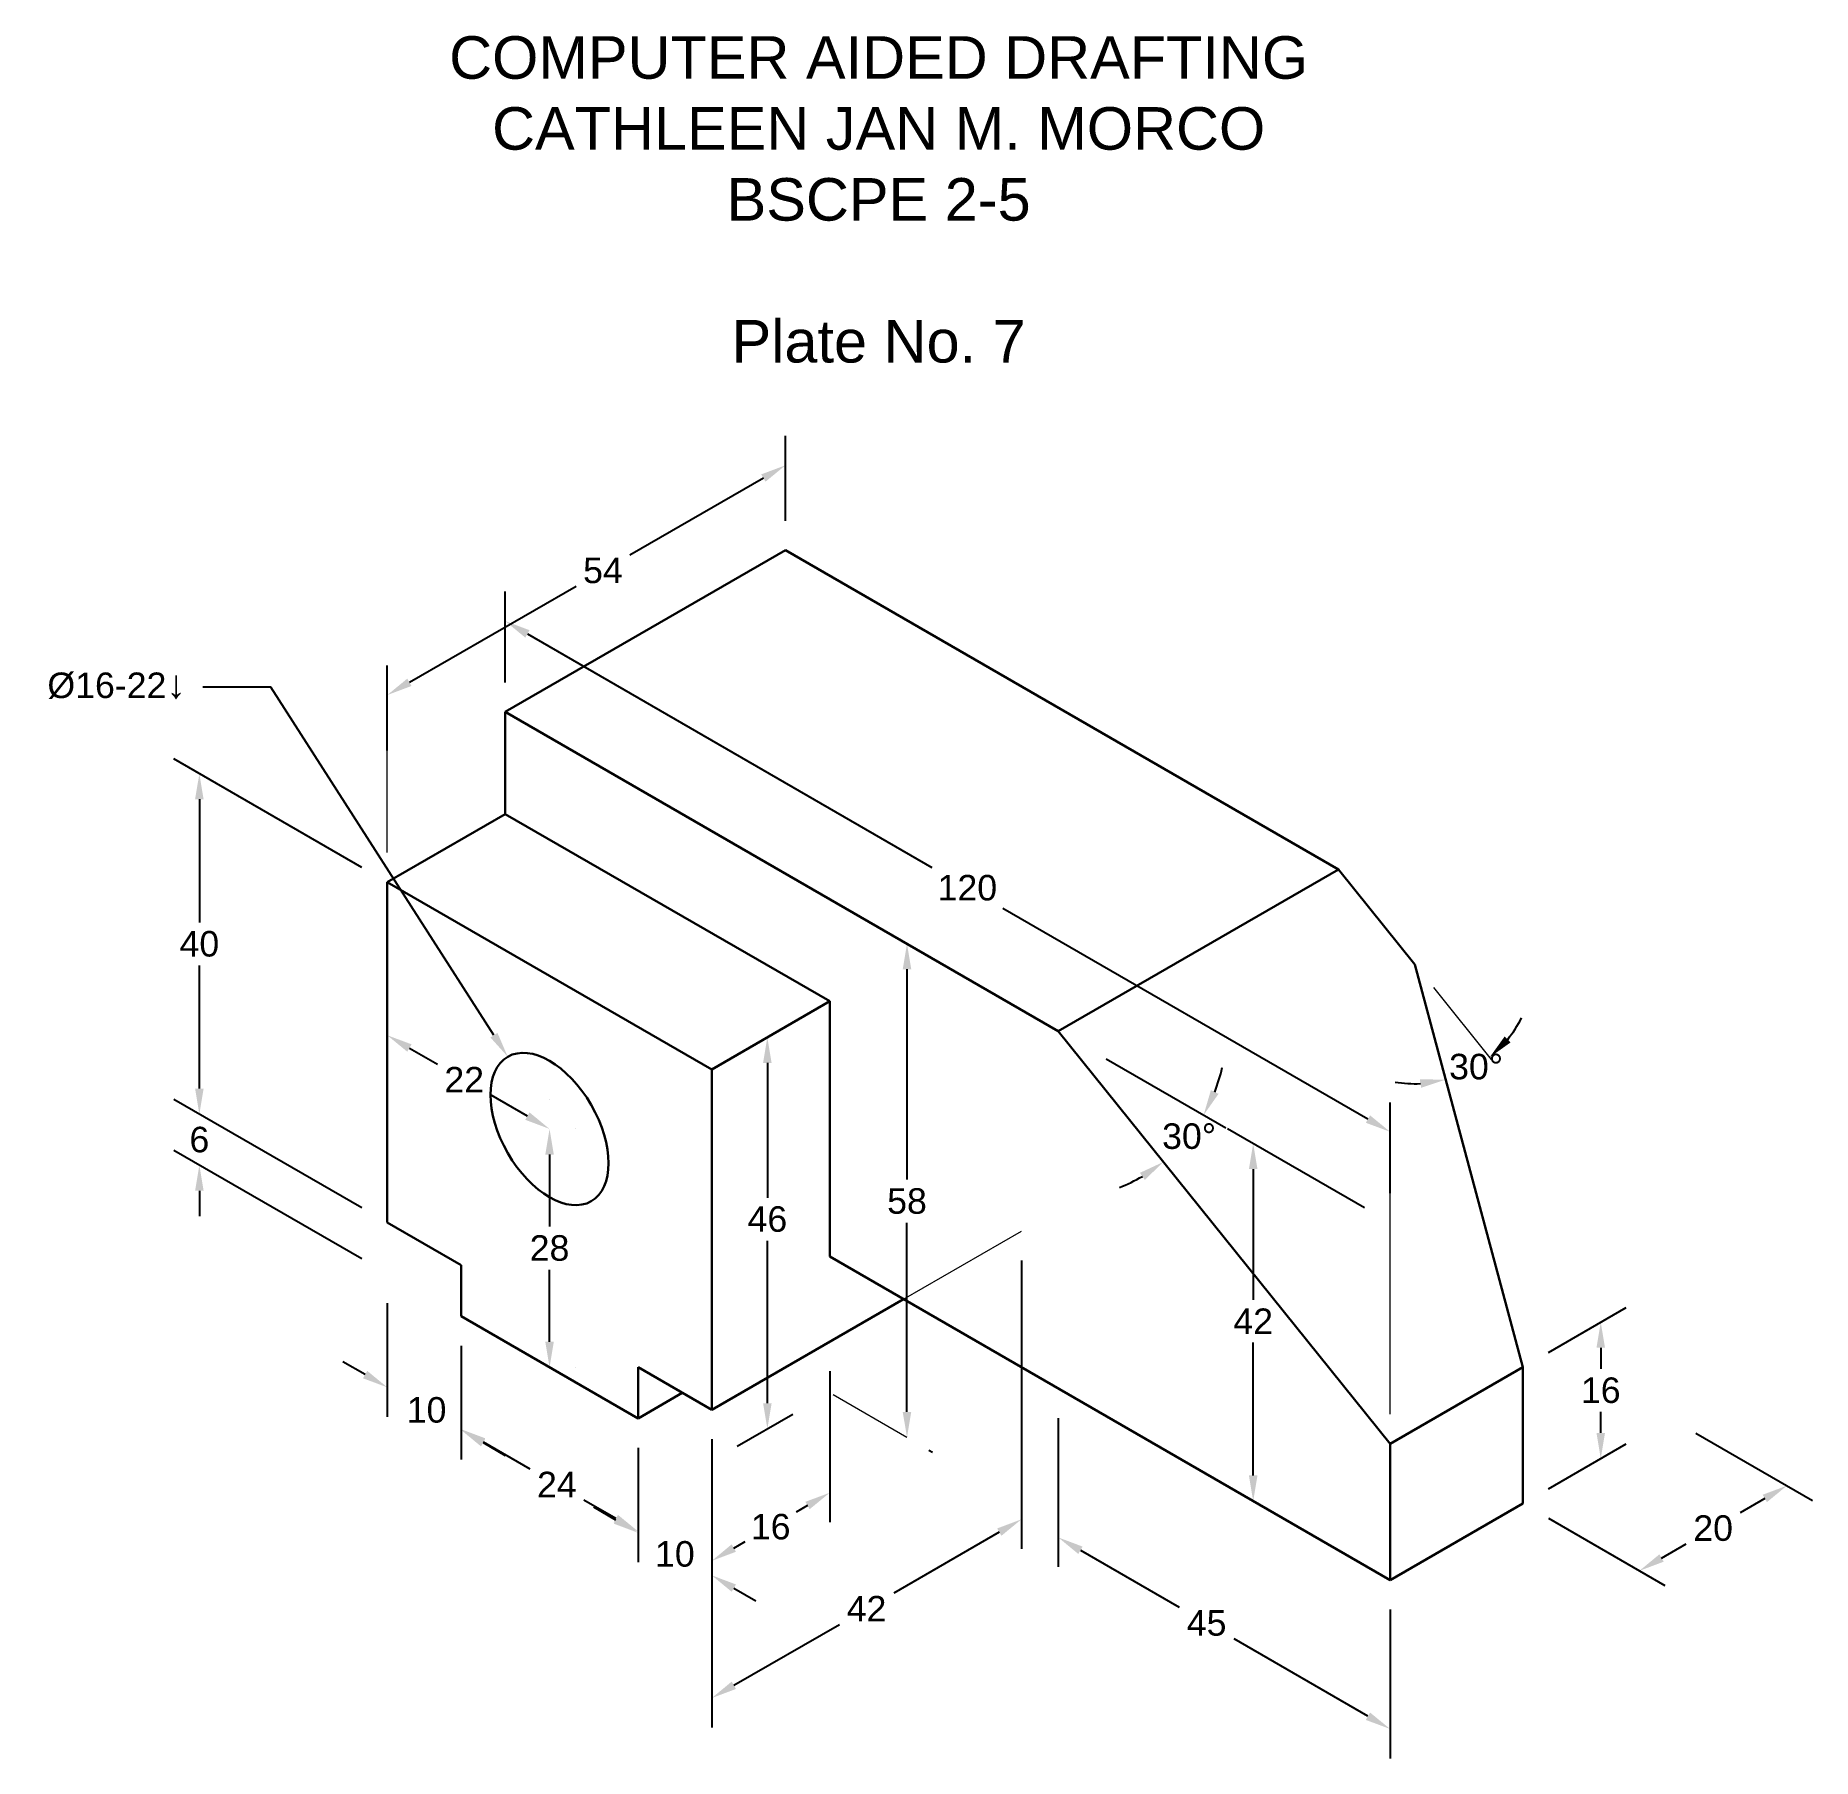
# Model space of a CAD drawing. Header units: millimetres. Extents: x -159 to 50, y -21 to 181.
import ezdxf
from ezdxf import colors
from ezdxf.entities.mleader import LeaderData, LeaderLine
from ezdxf.math import Vec2, Vec3

# ---------------------------------------------------------------- set-up
doc = ezdxf.new("R2010")
doc.units = ezdxf.units.MM
doc.header["$LTSCALE"] = 177.8
doc.header["$PDMODE"] = 35
doc.layers.add('dimension', color=3, linetype='Continuous', lineweight=13)
doc.layers.add('object', color=7, linetype='Continuous', lineweight=30)
doc.styles.get("Standard").update_dxf_attribs({"font": 'arial.ttf'})
doc.dimstyles.new('Copy of ISO-25', dxfattribs={"dimtxt": 3, "dimasz": 3, "dimexe": 3, "dimexo": 3, "dimgap": 1, "dimtad": 0, "dimtih": 1, "dimtoh": 1, "dimdec": 0, "dimzin": 1, "dimdsep": 46, "dimtxsty": 'Standard', "dimcen": 0, "dimadec": 0, "dimazin": 0, "dimtfac": 1, "dimtdec": 0, "dimtofl": 0, "dimtmove": 0, "dimatfit": 3, "dimfxl": 25.4, "dimarcsym": 0})

# ---------------------------------------------------------------- blocks, each defined once
blk = doc.blocks.new('*D2')
at = {"layer": 'Defpoints', "color": 0, "transparency": 16777216}
for p in [(32.91, 19), (46.6, 11.09), (15.59, 9)]:
    blk.add_point(p, dxfattribs=at)
at = {"layer": 'dimension', "color": 0, "lineweight": -2, "transparency": 16777216}
for p, q in [((35.91, 17.27), (49.6, 9.36)), ((44.01, 9.59), (41.11, 7.92)), ((18.59, 7.27), (32.28, -0.64)), ((31.88, 2.59), (34.77, 4.26))]:
    blk.add_line(p, q, dxfattribs=at)
at = {"layer": 'dimension', "color": 0, "transparency": 16777216}
for points in [[(43.76, 10.03), (44.26, 9.16), (46.6, 11.09)], [(31.63, 3.03), (32.13, 2.16), (29.28, 1.09)]]:
    blk.add_solid(points, dxfattribs=at)
at = {"layer": 'dimension', "color": 0, "transparency": 16777216, "insert": (37.94, 6.09), "char_height": 3, "attachment_point": 5}
blk.add_mtext('20', dxfattribs=at)
blk = doc.blocks.new('*D4')
at = {"layer": 'Defpoints', "color": 0, "transparency": 16777216}
for p in [(-71.01, 121), (-117.78, 103.98), (-117.78, 94)]:
    blk.add_point(p, dxfattribs=at)
at = {"layer": 'dimension', "color": 0, "lineweight": -2, "transparency": 16777216}
for p, q in [((-71.01, 124.46), (-71.01, 134.45)), ((-73.61, 129.48), (-89.3, 120.42)), ((-115.18, 105.48), (-95.59, 116.79)), ((-117.78, 97.46), (-117.78, 107.45))]:
    blk.add_line(p, q, dxfattribs=at)
at = {"layer": 'dimension', "color": 0, "transparency": 16777216}
for points in [[(-73.86, 129.91), (-73.36, 129.05), (-71.01, 130.98)], [(-115.43, 105.91), (-114.93, 105.05), (-117.78, 103.98)]]:
    blk.add_solid(points, dxfattribs=at)
at = {"layer": 'dimension', "color": 0, "transparency": 16777216, "insert": (-92.45, 118.61), "char_height": 3, "attachment_point": 5}
blk.add_mtext('54', dxfattribs=at)
blk = doc.blocks.new('*D5')
at = {"layer": 'Defpoints', "color": 0, "transparency": 16777216}
for p in [(-43.3, 41), (-79.67, 20), (-79.67, -13.86)]:
    blk.add_point(p, dxfattribs=at)
at = {"layer": 'dimension', "color": 0, "lineweight": -2, "transparency": 16777216}
for p, q in [((-43.3, 37.54), (-43.3, 3.68)), ((-79.67, 16.54), (-79.67, -17.32)), ((-45.9, 5.64), (-58.29, -1.52)), ((-77.08, -12.36), (-64.68, -5.2))]:
    blk.add_line(p, q, dxfattribs=at)
at = {"layer": 'dimension', "color": 0, "transparency": 16777216}
for points in [[(-46.15, 6.07), (-45.65, 5.21), (-43.3, 7.14)], [(-77.33, -11.93), (-76.83, -12.79), (-79.67, -13.86)]]:
    blk.add_solid(points, dxfattribs=at)
at = {"layer": 'dimension', "color": 0, "transparency": 16777216, "insert": (-61.49, -3.36), "char_height": 3, "attachment_point": 5}
blk.add_mtext('42', dxfattribs=at)
blk = doc.blocks.new('*D6')
at = {"layer": 'Defpoints', "color": 0, "transparency": 16777216}
for p in [(-65.82, 28), (-79.67, 20), (-65.82, 10.26)]:
    blk.add_point(p, dxfattribs=at)
at = {"layer": 'dimension', "color": 0, "lineweight": -2, "transparency": 16777216}
for p, q in [((-65.82, 24.54), (-65.82, 6.8)), ((-79.67, 16.54), (-79.67, -1.2)), ((-68.42, 8.76), (-69.74, 8)), ((-77.08, 3.76), (-75.75, 4.53))]:
    blk.add_line(p, q, dxfattribs=at)
at = {"layer": 'dimension', "color": 0, "transparency": 16777216}
for points in [[(-68.67, 9.2), (-68.17, 8.33), (-65.82, 10.26)], [(-77.33, 4.2), (-76.83, 3.33), (-79.67, 2.26)]]:
    blk.add_solid(points, dxfattribs=at)
at = {"layer": 'dimension', "color": 0, "transparency": 16777216, "insert": (-72.75, 6.26), "char_height": 3, "attachment_point": 5}
blk.add_mtext('16', dxfattribs=at)
blk = doc.blocks.new('*D7')
at = {"layer": 'Defpoints', "color": 0, "transparency": 16777216}
for p in [(-117.78, 82), (-139.85, 54.74), (-117.78, 42)]:
    blk.add_point(p, dxfattribs=at)
at = {"layer": 'dimension', "color": 0, "lineweight": -2, "transparency": 16777216}
for p, q in [((-120.78, 83.73), (-142.85, 96.47)), ((-139.85, 91.74), (-139.85, 77.27)), ((-139.85, 57.74), (-139.85, 72.21)), ((-120.78, 43.73), (-142.85, 56.47))]:
    blk.add_line(p, q, dxfattribs=at)
at = {"layer": 'dimension', "color": 0, "transparency": 16777216}
for points in [[(-140.35, 91.74), (-139.35, 91.74), (-139.85, 94.74)], [(-140.35, 57.74), (-139.35, 57.74), (-139.85, 54.74)]]:
    blk.add_solid(points, dxfattribs=at)
at = {"layer": 'dimension', "color": 0, "transparency": 16777216, "insert": (-139.85, 74.74), "char_height": 3, "attachment_point": 5}
blk.add_mtext('40', dxfattribs=at)
blk = doc.blocks.new('*D8')
at = {"layer": 'Defpoints', "color": 0, "transparency": 16777216}
for p in [(-117.78, 64), (-98.73, 53.01), (-98.73, 53)]:
    blk.add_point(p, dxfattribs=at)
at = {"layer": 'dimension', "color": 0, "lineweight": -2, "transparency": 16777216}
for p, q in [((-117.78, 67.46), (-117.78, 67.48)), ((-115.18, 62.51), (-111.89, 60.62)), ((-101.32, 54.51), (-105.58, 56.97)), ((-98.73, 56.46), (-98.73, 56.48))]:
    blk.add_line(p, q, dxfattribs=at)
at = {"layer": 'dimension', "color": 0, "transparency": 16777216}
for points in [[(-114.93, 62.95), (-115.43, 62.08), (-117.78, 64.01)], [(-101.07, 54.95), (-101.57, 54.08), (-98.73, 53.01)]]:
    blk.add_solid(points, dxfattribs=at)
at = {"layer": 'dimension', "color": 0, "transparency": 16777216, "insert": (-108.74, 58.79), "char_height": 3, "attachment_point": 5}
blk.add_mtext('22', dxfattribs=at)
blk = doc.blocks.new('*D9')
at = {"layer": 'Defpoints', "color": 0, "transparency": 16777216}
for p in [(-109.12, 31), (-88.33, 19), (-88.33, 5.73)]:
    blk.add_point(p, dxfattribs=at)
at = {"layer": 'dimension', "color": 0, "lineweight": -2, "transparency": 16777216}
for p, q in [((-109.12, 27.54), (-109.12, 14.27)), ((-106.52, 16.23), (-101.03, 13.06)), ((-88.33, 15.54), (-88.33, 2.27)), ((-90.93, 7.23), (-94.69, 9.4))]:
    blk.add_line(p, q, dxfattribs=at)
at = {"layer": 'dimension', "color": 0, "transparency": 16777216}
for points in [[(-106.27, 16.66), (-106.77, 15.8), (-109.12, 17.73)], [(-90.68, 7.66), (-91.18, 6.8), (-88.33, 5.73)]]:
    blk.add_solid(points, dxfattribs=at)
at = {"layer": 'dimension', "color": 0, "transparency": 16777216, "insert": (-97.86, 11.23), "char_height": 3, "attachment_point": 5}
blk.add_mtext('24', dxfattribs=at)
blk = doc.blocks.new('*D10')
at = {"layer": 'Defpoints', "color": 0, "transparency": 16777216}
for p in [(-139.85, 48.74), (-117.78, 42), (-117.78, 36)]:
    blk.add_point(p, dxfattribs=at)
at = {"layer": 'dimension', "color": 0, "lineweight": -2, "transparency": 16777216}
for p, q in [((-139.85, 57.74), (-139.85, 60.74)), ((-120.78, 43.73), (-142.85, 56.47)), ((-120.78, 37.73), (-142.85, 50.47)), ((-139.85, 45.74), (-139.85, 42.74))]:
    blk.add_line(p, q, dxfattribs=at)
at = {"layer": 'dimension', "color": 0, "transparency": 16777216}
for points in [[(-140.35, 57.74), (-139.35, 57.74), (-139.85, 54.74)], [(-140.35, 45.74), (-139.35, 45.74), (-139.85, 48.74)]]:
    blk.add_solid(points, dxfattribs=at)
at = {"layer": 'dimension', "color": 0, "transparency": 16777216, "insert": (-139.85, 51.74), "char_height": 3, "attachment_point": 5}
blk.add_mtext('6', dxfattribs=at)
blk = doc.blocks.new('*D11')
at = {"layer": 'Defpoints', "color": 0, "transparency": 16777216}
for p in [(-117.78, 36), (-109.12, 31), (-109.12, 17.65)]:
    blk.add_point(p, dxfattribs=at)
at = {"layer": 'dimension', "color": 0, "lineweight": -2, "transparency": 16777216}
for p, q in [((-117.78, 32.54), (-117.78, 19.18)), ((-109.12, 27.54), (-109.12, 14.18)), ((-120.38, 24.15), (-122.98, 25.65)), ((-106.52, 16.15), (-103.92, 14.65))]:
    blk.add_line(p, q, dxfattribs=at)
at = {"layer": 'dimension', "color": 0, "transparency": 16777216}
for points in [[(-120.13, 24.58), (-120.63, 23.71), (-117.78, 22.65)], [(-106.27, 16.58), (-106.77, 15.71), (-109.12, 17.65)]]:
    blk.add_solid(points, dxfattribs=at)
at = {"layer": 'dimension', "color": 0, "transparency": 16777216, "insert": (-113.16, 19.98), "char_height": 3, "attachment_point": 5}
blk.add_mtext('10', dxfattribs=at)
blk = doc.blocks.new('*D12')
at = {"layer": 'Defpoints', "color": 0, "transparency": 16777216}
for p in [(-88.33, 19), (-79.67, 14), (-79.67, 0.56)]:
    blk.add_point(p, dxfattribs=at)
at = {"layer": 'dimension', "color": 0, "lineweight": -2, "transparency": 16777216}
for p, q in [((-88.33, 15.54), (-88.33, 2.1)), ((-79.67, 10.54), (-79.67, -2.9)), ((-90.93, 7.06), (-93.53, 8.56)), ((-77.08, -0.94), (-74.48, -2.44))]:
    blk.add_line(p, q, dxfattribs=at)
at = {"layer": 'dimension', "color": 0, "transparency": 16777216}
for points in [[(-90.68, 7.49), (-91.18, 6.63), (-88.33, 5.56)], [(-76.83, -0.51), (-77.33, -1.37), (-79.67, 0.56)]]:
    blk.add_solid(points, dxfattribs=at)
at = {"layer": 'dimension', "color": 0, "transparency": 16777216, "insert": (-84, 3.06), "char_height": 3, "attachment_point": 5}
blk.add_mtext('10', dxfattribs=at)
blk = doc.blocks.new('*D13')
at = {"layer": 'Defpoints', "color": 0, "transparency": 16777216}
for p in [(-98.73, 53), (-98.72, 53), (-98.73, 25)]:
    blk.add_point(p, dxfattribs=at)
at = {"layer": 'dimension', "color": 0, "lineweight": -2, "transparency": 16777216}
for p, q in [((-95.73, 53), (-95.72, 53)), ((-98.72, 50), (-98.72, 41.53)), ((-98.72, 28), (-98.72, 36.47)), ((-95.73, 25), (-95.72, 25))]:
    blk.add_line(p, q, dxfattribs=at)
at = {"layer": 'dimension', "color": 0, "transparency": 16777216}
for points in [[(-99.22, 50), (-98.22, 50), (-98.72, 53)], [(-99.22, 28), (-98.22, 28), (-98.72, 25)]]:
    blk.add_solid(points, dxfattribs=at)
at = {"layer": 'dimension', "color": 0, "transparency": 16777216, "insert": (-98.72, 39), "char_height": 3, "attachment_point": 5}
blk.add_mtext('28', dxfattribs=at)
blk = doc.blocks.new('*D14')
at = {"layer": 'Defpoints', "color": 0, "transparency": 16777216}
for p in [(-38.97, 22.5), (0, 0), (0, -17.49)]:
    blk.add_point(p, dxfattribs=at)
at = {"layer": 'dimension', "color": 0, "lineweight": -2, "transparency": 16777216}
for p, q in [((-38.97, 19.04), (-38.97, 1.54)), ((-36.37, 3.51), (-24.77, -3.19)), ((0, -3.46), (0, -20.96)), ((-2.6, -15.99), (-18.33, -6.91))]:
    blk.add_line(p, q, dxfattribs=at)
at = {"layer": 'dimension', "color": 0, "transparency": 16777216}
for points in [[(-36.12, 3.94), (-36.62, 3.07), (-38.97, 5.01)], [(-2.35, -15.56), (-2.85, -16.43), (0, -17.49)]]:
    blk.add_solid(points, dxfattribs=at)
at = {"layer": 'dimension', "color": 0, "transparency": 16777216, "insert": (-21.55, -5.05), "char_height": 3, "attachment_point": 5}
blk.add_mtext('45', dxfattribs=at)
blk = doc.blocks.new('*D15')
at = {"layer": 'Defpoints', "color": 0, "transparency": 16777216}
for p in [(-16.08, 51.29), (0, 42), (0, 0)]:
    blk.add_point(p, dxfattribs=at)
at = {"layer": 'dimension', "color": 0, "lineweight": -2, "transparency": 16777216}
for p, q in [((-3, 43.73), (-19.08, 53.02)), ((-16.08, 48.29), (-16.08, 32.91)), ((-16.08, 12.29), (-16.08, 27.9)), ((-3, 1.73), (-19.08, 11.02))]:
    blk.add_line(p, q, dxfattribs=at)
at = {"layer": 'dimension', "color": 0, "transparency": 16777216}
for points in [[(-16.58, 48.29), (-15.58, 48.29), (-16.08, 51.29)], [(-16.58, 12.29), (-15.58, 12.29), (-16.08, 9.29)]]:
    blk.add_solid(points, dxfattribs=at)
at = {"layer": 'dimension', "color": 0, "transparency": 16777216, "insert": (-16.08, 30.41), "char_height": 3, "attachment_point": 5}
blk.add_mtext('42', dxfattribs=at)
blk = doc.blocks.new('*D16')
at = {"layer": 'Defpoints', "color": 0, "transparency": 16777216}
for p in [(-38.97, 64.5), (-38.97, 64.5), (-35.94, 62.75), (-24.82, 50.77), (0, 16)]:
    blk.add_point(p, dxfattribs=at)
at = {"layer": 'dimension', "color": 0, "lineweight": -2, "transparency": 16777216}
blk.add_line((-33.34, 61.25), (-19.3, 53.14), dxfattribs=at)
for start, end in [(338.7269, 347.4537), (291.3292, 300.056)]:
    blk.add_arc((-38.97, 64.5), 19.72, start, end, dxfattribs=at)
at = {"layer": 'dimension', "color": 0, "transparency": 16777216}
for points in [[(-20.15, 57.13), (-21.05, 57.56), (-21.9, 54.64)], [(-29.38, 47.85), (-28.81, 47.02), (-26.62, 49.13)]]:
    blk.add_solid(points, dxfattribs=at)
at = {"layer": 'dimension', "color": 0, "transparency": 16777216, "insert": (-23.61, 52.14), "char_height": 3, "attachment_point": 5}
blk.add_mtext('30%%D', dxfattribs=at)
blk = doc.blocks.new('*D17')
at = {"layer": 'Defpoints', "color": 0, "transparency": 16777216}
for p in [(-79.67, 60), (-73.14, 17.77), (-79.67, 14)]:
    blk.add_point(p, dxfattribs=at)
at = {"layer": 'dimension', "color": 0, "lineweight": -2, "transparency": 16777216}
for p, q in [((-76.67, 61.73), (-70.14, 65.51)), ((-73.14, 60.77), (-73.14, 44.93)), ((-73.14, 20.77), (-73.14, 39.86)), ((-76.67, 15.73), (-70.14, 19.51))]:
    blk.add_line(p, q, dxfattribs=at)
at = {"layer": 'dimension', "color": 0, "transparency": 16777216}
for points in [[(-73.64, 60.77), (-72.64, 60.77), (-73.14, 63.77)], [(-73.64, 20.77), (-72.64, 20.77), (-73.14, 17.77)]]:
    blk.add_solid(points, dxfattribs=at)
at = {"layer": 'dimension', "color": 0, "transparency": 16777216, "insert": (-73.14, 42.4), "char_height": 3, "attachment_point": 5}
blk.add_mtext('46', dxfattribs=at)
blk = doc.blocks.new('*D18')
at = {"layer": 'Defpoints', "color": 0, "transparency": 16777216}
for p in [(15.59, 25), (24.74, 14.29), (15.59, 9)]:
    blk.add_point(p, dxfattribs=at)
at = {"layer": 'dimension', "color": 0, "lineweight": -2, "transparency": 16777216}
for p, q in [((18.59, 26.73), (27.74, 32.02)), ((24.74, 27.29), (24.74, 24.82)), ((24.74, 17.29), (24.74, 19.75)), ((18.59, 10.73), (27.74, 16.02))]:
    blk.add_line(p, q, dxfattribs=at)
at = {"layer": 'dimension', "color": 0, "transparency": 16777216}
for points in [[(24.24, 27.29), (25.24, 27.29), (24.74, 30.29)], [(24.24, 17.29), (25.24, 17.29), (24.74, 14.29)]]:
    blk.add_solid(points, dxfattribs=at)
at = {"layer": 'dimension', "color": 0, "transparency": 16777216, "insert": (24.74, 22.29), "char_height": 3, "attachment_point": 5}
blk.add_mtext('16', dxfattribs=at)
blk = doc.blocks.new('*D19')
at = {"layer": 'Defpoints', "color": 0, "transparency": 16777216}
for p in [(-57.16, 75), (-57.16, 17), (-56.74, 16.76)]:
    blk.add_point(p, dxfattribs=at)
at = {"layer": 'dimension', "color": 0, "lineweight": -2, "transparency": 16777216}
for p, q in [((-54.16, 73.27), (-53.74, 73.03)), ((-56.74, 71.76), (-56.74, 47.05)), ((-56.74, 19.76), (-56.74, 41.99)), ((-54.16, 15.27), (-53.74, 15.03))]:
    blk.add_line(p, q, dxfattribs=at)
at = {"layer": 'dimension', "color": 0, "transparency": 16777216}
for points in [[(-57.24, 71.76), (-56.24, 71.76), (-56.74, 74.76)], [(-57.24, 19.76), (-56.24, 19.76), (-56.74, 16.76)]]:
    blk.add_solid(points, dxfattribs=at)
at = {"layer": 'dimension', "color": 0, "transparency": 16777216, "insert": (-56.74, 44.52), "char_height": 3, "attachment_point": 5}
blk.add_mtext('58', dxfattribs=at)
blk = doc.blocks.new('*D26')
at = {"layer": 'Defpoints', "color": 0, "transparency": 16777216}
for p in [(2.91, 72.33), (5.1, 69.61), (11.88, 61.17), (8.37, 59.43), (15.59, 25)]:
    blk.add_point(p, dxfattribs=at)
at = {"layer": 'dimension', "color": 0, "lineweight": -2, "transparency": 16777216}
for start, end in [(321.0737, 333.3646), (260.4131, 272.704)]:
    blk.add_arc((2.91, 72.33), 14.01, start, end, dxfattribs=at)
at = {"layer": 'dimension', "color": 0, "transparency": 16777216}
for points in [[(14.16, 63.18), (13.46, 63.88), (11.69, 61.41)], [(3.49, 58.83), (3.65, 57.84), (6.54, 58.8)]]:
    blk.add_solid(points, dxfattribs=at)
at = {"layer": 'dimension', "color": 0, "transparency": 16777216, "insert": (10.1, 60.31), "char_height": 3, "attachment_point": 5}
blk.add_mtext('30%%D', dxfattribs=at)
blk = doc.blocks.new('*D30')
at = {"layer": 'Defpoints', "color": 0, "transparency": 16777216}
for p in [(-103.92, 102), (0, 52.67), (0, 42)]:
    blk.add_point(p, dxfattribs=at)
at = {"layer": 'dimension', "color": 0, "lineweight": -2, "transparency": 16777216}
for p, q in [((-103.92, 105.46), (-103.92, 116.13)), ((-101.32, 111.17), (-53.81, 83.73)), ((-2.6, 54.17), (-45.48, 78.92)), ((0, 45.46), (0, 56.13))]:
    blk.add_line(p, q, dxfattribs=at)
at = {"layer": 'dimension', "color": 0, "transparency": 16777216}
for points in [[(-101.07, 111.6), (-101.57, 110.73), (-103.92, 112.67)], [(-2.35, 54.6), (-2.85, 53.73), (0, 52.67)]]:
    blk.add_solid(points, dxfattribs=at)
at = {"layer": 'dimension', "color": 0, "transparency": 16777216, "insert": (-49.65, 81.33), "char_height": 3, "attachment_point": 5}
blk.add_mtext('120', dxfattribs=at)

msp = doc.modelspace()

# ---------------------------------------------------------------- linework, layer by layer
at = {"layer": 'dimension'}
for p, q in [((-117.78, 85.5), (-117.78, 100)), ((5.1, 69.61), (11.88, 61.17)), ((0, 19.5), (0, 50.8)), ((-57.16, 33), (-43.3, 41)), ((-56.74, 16.76), (-65.4, 21.76))]:
    msp.add_line(p, q, dxfattribs=at)
at = {"layer": 'object'}
for p, q in [((-103.92, 102), (-71.01, 121)), ((-71.01, 121), (-6.06, 83.5)), ((-103.92, 102), (-38.97, 64.5)), ((-103.92, 102), (-103.92, 90)), ((-103.92, 90), (-117.78, 82)), ((-103.92, 90), (-65.82, 68)), ((-38.97, 64.5), (-6.06, 83.5)), ((-6.06, 83.5), (2.91, 72.33)), ((-117.78, 82), (-79.67, 60)), ((-117.78, 82), (-117.78, 42)), ((2.91, 72.33), (15.59, 25)), ((-65.82, 68), (-79.67, 60)), ((-65.82, 68), (-65.82, 38)), ((-38.97, 64.5), (0, 16)), ((-79.67, 60), (-79.67, 20)), ((-117.78, 42), (-109.12, 37)), ((0, 0), (-65.82, 38)), ((-109.12, 37), (-109.12, 31)), ((-79.67, 20), (-57.16, 33)), ((-109.12, 31), (-88.33, 19)), ((-79.67, 20), (-88.33, 25)), ((-88.33, 25), (-88.33, 19)), ((15.59, 25), (0, 16)), ((15.59, 9), (15.59, 25)), ((-88.33, 19), (-83.14, 22)), ((0, 0), (0, 16)), ((0, 0), (15.59, 9))]:
    msp.add_line(p, q, dxfattribs=at)
msp.add_ellipse((-98.73, 53), major_axis=(4.9, -8.49), ratio=0.57735, dxfattribs=at)

# ---------------------------------------------------------------- texts
at = {"layer": 'object', "insert": (-128.49, 181.39), "char_height": 5, "attachment_point": 1}
msp.add_mtext_dynamic_manual_height_columns('\\pxqc;{\\C0;COMPUTER AIDED DRAFTING\\PCATHLEEN JAN M. MORCO\\PBSCPE 2-5\\P\\PPlate No. 7}', width=136.8421, gutter_width=317.5, heights=[48.95], dxfattribs=at)

# ---------------------------------------------------------------- dimensions: what is measured, and where the dimension line sits
at = {"layer": 'dimension'}
for base, p1, p2, angle, picture, middle in [((-117.78, 103.98), (-71.01, 121), (-117.78, 94), 210, '*D4', (-92.45, 118.61)), ((0, 52.67), (-103.92, 102), (0, 42), 330, '*D30', (-49.65, 81.33)), ((-56.74, 16.76), (-57.16, 75), (-57.16, 17), 270, '*D19', (-56.74, 44.52)), ((-98.73, 53.01), (-117.78, 64), (-98.73, 53), 329.9996, '*D8', (-108.74, 58.79)), ((-73.14, 17.77), (-79.67, 60), (-79.67, 14), 270, '*D17', (-73.14, 42.4)), ((-139.85, 48.74), (-117.78, 42), (-117.78, 36), 270, '*D10', (-139.85, 51.74)), ((-98.72, 53), (-98.73, 25), (-98.73, 53), 90, '*D13', (-98.72, 39)), ((-16.08, 51.29), (0, 0), (0, 42), 90, '*D15', (-16.08, 30.41)), ((-109.12, 17.65), (-117.78, 36), (-109.12, 31), 330, '*D11', (-113.16, 19.98)), ((-88.33, 5.73), (-109.12, 31), (-88.33, 19), 330, '*D9', (-97.86, 11.23)), ((0, -17.49), (-38.97, 22.5), (0, 0), 330, '*D14', (-21.55, -5.05)), ((-79.67, 0.56), (-88.33, 19), (-79.67, 14), 330, '*D12', (-84, 3.06))]:
    dim = msp.add_linear_dim(base=base, p1=p1, p2=p2, angle=angle, dimstyle='Copy of ISO-25', dxfattribs=at)
    dim.commit()
    dim.dimension.update_dxf_attribs({"geometry": picture, "text_midpoint": middle, "dimtype": 161})
for p1, p2, distance, picture, middle in [((-117.78, 82), (-117.78, 42), -22.07, '*D7', (-139.85, 74.74)), ((-43.3, 41), (-79.67, 20), 29.32, '*D5', (-61.49, -3.36)), ((15.59, 25), (15.59, 9), 9.15, '*D18', (24.74, 22.29)), ((-79.67, 20), (-65.82, 28), -15.36, '*D6', (-72.75, 6.26)), ((15.59, 9), (32.91, 19), -13.7, '*D2', (37.94, 6.09))]:
    dim = msp.add_aligned_dim(p1=p1, p2=p2, distance=distance, dimstyle='Copy of ISO-25', dxfattribs=at)
    dim.commit()
    dim.dimension.update_dxf_attribs({"geometry": picture, "text_midpoint": middle})
for base, line1, line2, picture, middle in [((8.37, 59.43), ((2.91, 72.33), (15.59, 25)), ((5.1, 69.61), (11.88, 61.17)), '*D26', (10.1, 60.31)), ((-24.82, 50.77), ((-38.97, 64.5), (0, 16)), ((-38.97, 64.5), (-35.94, 62.75)), '*D16', (-23.61, 52.14))]:
    dim = msp.add_angular_dim_2l(base=base, line1=line1, line2=line2, text='30%%D', dimstyle='Copy of ISO-25', dxfattribs=at)
    dim.commit()
    dim.dimension.update_dxf_attribs({"geometry": picture, "text_midpoint": middle, "dimtype": 162})

# ---------------------------------------------------------------- leaders
ml = msp.add_multileader_mtext('Standard', dxfattribs=at)
ml.set_content('%%C16-22{\\H1.08333x;↓}', color=256)
ml.set_leader_properties(linetype='Continuous')
ml.build(insert=Vec2(0, 0))
ml.multileader.update_dxf_attribs({"arrow_head_size": 3})
ctx = ml.context
ctx.base_point, ctx.char_height, ctx.arrow_head_size, ctx.plane_origin = Vec3(-159.2, 104.9), 3, 3, Vec3(-103.63, 61.49)
ctx.text_align_type = 2
notes = []
notes.append((ctx, [(0, (1, 1, 0), (-131.45, 104.9), (-1, 0), 8, [(0, [(-103.63, 61.49)], 0, [])])]))
ctx.mtext.insert, ctx.mtext.alignment, ctx.mtext.flow_direction = Vec3(-141.45, 106.88), 3, 5
for ctx, leaders in notes:
    for number, flags, end, landing, length, lines in leaders:
        leader = LeaderData()
        leader.index, (leader.has_last_leader_line, leader.has_dogleg_vector, leader.attachment_direction) = number, flags
        leader.last_leader_point, leader.dogleg_vector, leader.dogleg_length = Vec3(end), Vec3(landing), length
        for number, points, colour, breaks in lines:
            line = LeaderLine()
            line.index, line.vertices, line.color, line.breaks = number, Vec3.list(points), colors.encode_raw_color(colour), breaks
            leader.lines.append(line)
        ctx.leaders.append(leader)

doc.saveas('drawing.dxf')
